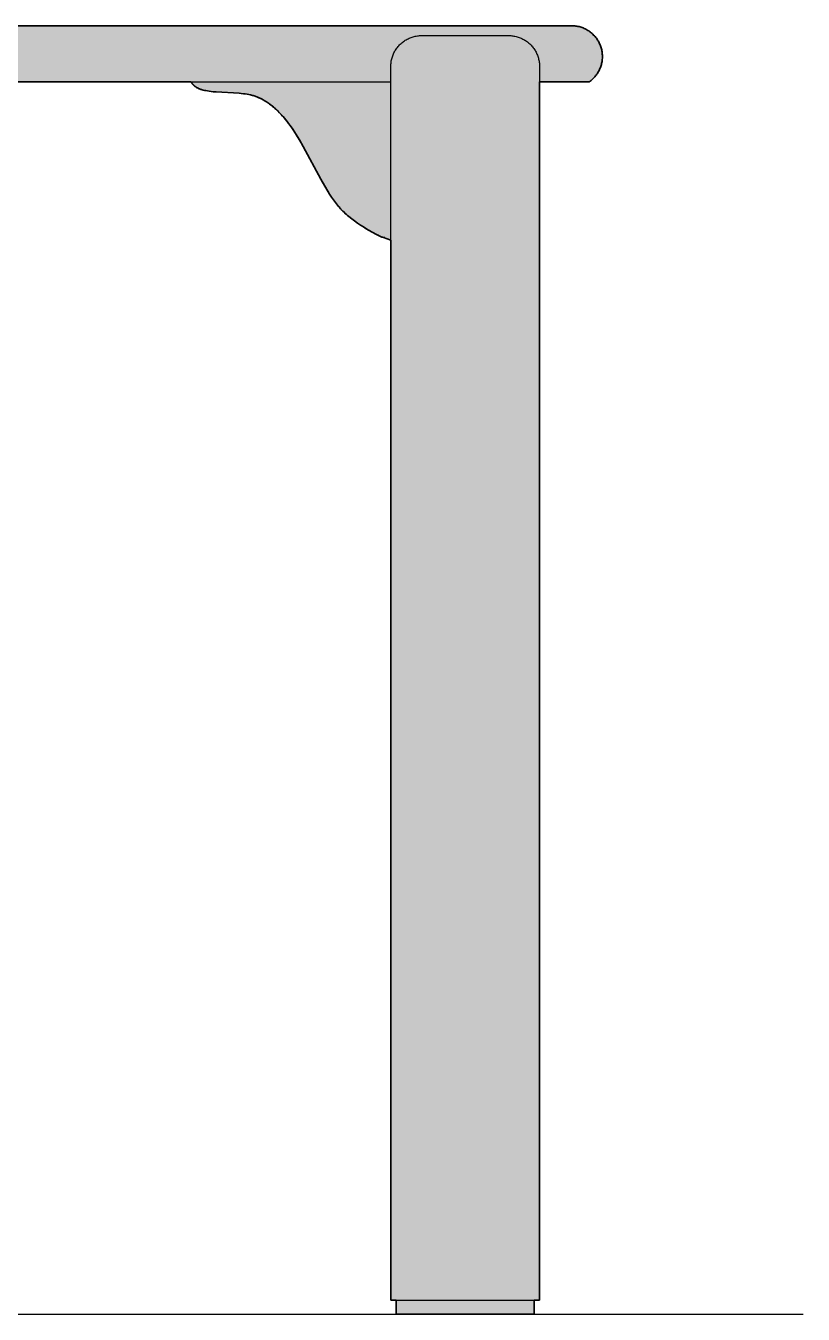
# Model space of a CAD drawing. Header units: millimetres. Extents: x 0 to 1296, y 0 to 460.
# Drawn here: x 277.7 to 555.5, y 0 to 460.5 of the extents above; entities that cross this region are included whole.
import ezdxf

# ---------------------------------------------------------------- set-up
doc = ezdxf.new("R2010")
doc.units = ezdxf.units.MM
doc.layers.add('Blocks', color=7, linetype='Continuous')
doc.layers.add('Blocks$Fill', color=7, linetype='Continuous', true_color=0xffffff)
doc.layers.add('Blocks$Inner', color=7, linetype='Continuous', lineweight=25, true_color=0x007f00)
doc.layers.add('Blocks$Outline', color=7, linetype='Continuous', lineweight=35, true_color=0xff3f3f)

# ---------------------------------------------------------------- blocks, each defined once
blk = doc.blocks.new('Ray Stool Side')
at = {"layer": 'Blocks$Fill', "extrusion": (0, 0, -1)}
blk.add_hatch(color=256, dxfattribs=at).paths.add_polyline_path([(472.74, 460.5), (82.74, 460.5), (82.36, 460.49), (81.98, 460.47), (81.6, 460.44), (81.22, 460.39), (80.84, 460.34), (80.47, 460.26), (80.1, 460.18), (79.73, 460.08), (79.36, 459.97), (79, 459.85), (78.65, 459.71), (78.3, 459.56), (77.95, 459.4), (77.61, 459.23), (77.28, 459.05), (76.95, 458.85), (76.63, 458.65), (76.32, 458.43), (76.01, 458.2), (75.71, 457.96), (75.42, 457.72), (75.14, 457.46), (74.87, 457.19), (74.61, 456.91), (74.36, 456.63), (74.12, 456.33), (73.89, 456.03), (73.67, 455.72), (73.46, 455.4), (73.26, 455.07), (73.07, 454.74), (72.89, 454.4), (72.73, 454.06), (72.58, 453.71), (72.44, 453.36), (72.31, 453), (72.2, 452.63), (72.09, 452.27), (72, 451.9), (71.93, 451.52), (71.86, 451.15), (71.81, 450.77), (71.78, 450.39), (71.75, 450.01), (71.74, 449.63), (71.74, 449.25), (71.76, 448.87), (71.79, 448.49), (71.83, 448.11), (71.88, 447.73), (71.95, 447.36), (72.03, 446.98), (72.12, 446.62), (72.23, 446.25), (72.35, 445.89), (72.48, 445.53), (72.62, 445.18), (72.78, 444.83), (72.95, 444.49), (73.13, 444.15), (73.32, 443.82), (73.52, 443.5), (73.73, 443.18), (73.96, 442.87), (74.19, 442.57), (74.44, 442.28), (74.69, 442), (74.96, 441.72), (75.23, 441.46), (75.51, 441.2), (75.81, 440.96), (76.11, 440.72), (76.41, 440.5), (94.2, 440.5), (94.2, 5), (96.1, 5), (96.1, 0), (145.42, 0), (145.42, 5), (147.32, 5), (147.32, 383.82), (149.91, 384.86), (149.97, 384.86), (150.07, 384.88), (150.12, 384.88), (150.22, 384.9), (150.33, 384.92), (150.43, 384.95), (150.53, 384.97), (150.63, 385), (150.73, 385.04), (150.83, 385.08), (150.93, 385.12), (151.02, 385.16), (152.49, 385.9), (153.95, 386.68), (155.02, 387.3), (156.08, 387.93), (157.14, 388.6), (158.19, 389.29), (159.23, 390), (160.26, 390.75), (161.28, 391.51), (162.31, 392.3), (162.76, 392.67), (163.19, 393.04), (163.62, 393.43), (164.04, 393.83), (164.45, 394.24), (164.85, 394.65), (165.25, 395.08), (165.63, 395.51), (166.01, 395.96), (166.38, 396.41), (167.12, 397.35), (167.82, 398.31), (168.51, 399.3), (169.18, 400.31), (169.82, 401.33), (171.06, 403.39), (172.36, 405.69), (178.64, 417.41), (179.97, 419.71), (181.35, 421.95), (182.36, 423.49), (183.34, 424.89), (183.84, 425.58), (184.36, 426.27), (184.84, 426.87), (185.33, 427.46), (185.83, 428.04), (186.34, 428.62), (186.86, 429.18), (187.4, 429.73), (187.95, 430.27), (188.41, 430.7), (188.6, 430.87), (189.21, 431.4), (189.56, 431.7), (189.92, 431.99), (190.29, 432.27), (190.66, 432.54), (191.03, 432.81), (191.41, 433.07), (191.8, 433.33), (192.19, 433.57), (192.58, 433.81), (192.88, 433.98), (193.17, 434.14), (193.35, 434.24), (193.8, 434.47), (193.83, 434.49), (194.31, 434.72), (194.47, 434.8), (194.93, 435), (195.23, 435.12), (195.53, 435.24), (195.84, 435.34), (196.15, 435.44), (196.46, 435.54), (196.77, 435.62), (197.09, 435.7), (197.41, 435.78), (198.06, 435.91), (198.7, 436.03), (199.35, 436.12), (200, 436.21), (200.77, 436.29), (201.52, 436.36), (209.7, 436.84), (210.75, 436.94), (211.47, 437.02), (212.23, 437.12), (212.8, 437.21), (213.39, 437.32), (213.86, 437.42), (214.34, 437.53), (214.75, 437.65), (214.97, 437.71), (215.18, 437.78), (215.39, 437.85), (215.6, 437.93), (215.81, 438.02), (216.02, 438.1), (216.19, 438.18), (216.36, 438.27), (216.53, 438.35), (216.7, 438.44), (216.86, 438.54), (217.02, 438.64), (217.18, 438.75), (217.26, 438.81), (217.34, 438.86), (217.42, 438.92), (217.49, 438.98), (217.57, 439.05), (217.64, 439.11), (217.71, 439.17), (217.78, 439.24), (217.85, 439.31), (217.92, 439.38), (217.99, 439.45), (218.05, 439.52), (218.12, 439.6), (218.18, 439.68), (218.24, 439.75), (218.3, 439.83), (218.36, 439.92), (218.42, 440), (218.57, 440.25), (218.72, 440.5), (336.76, 440.5), (336.91, 440.25), (337.06, 440), (337.12, 439.92), (337.18, 439.83), (337.24, 439.75), (337.3, 439.68), (337.36, 439.6), (337.43, 439.52), (337.49, 439.45), (337.56, 439.38), (337.63, 439.31), (337.7, 439.24), (337.77, 439.17), (337.84, 439.11), (337.91, 439.05), (337.99, 438.98), (338.06, 438.92), (338.14, 438.86), (338.22, 438.81), (338.29, 438.75), (338.45, 438.64), (338.62, 438.54), (338.78, 438.44), (338.95, 438.35), (339.12, 438.27), (339.29, 438.18), (339.46, 438.1), (339.67, 438.02), (339.88, 437.93), (340.09, 437.85), (340.3, 437.78), (340.51, 437.71), (340.72, 437.65), (341.14, 437.53), (341.43, 437.46), (341.72, 437.39), (342.29, 437.28), (342.85, 437.18), (343.39, 437.1), (344.04, 437.01), (344.65, 436.95), (346.31, 436.8), (353.96, 436.36), (354.7, 436.29), (355.45, 436.21), (356.07, 436.13), (356.69, 436.04), (357.31, 435.93), (357.94, 435.81), (358.37, 435.71), (358.8, 435.6), (359.25, 435.47), (359.69, 435.33), (359.91, 435.25), (360.12, 435.17), (360.34, 435.09), (360.55, 435), (360.99, 434.8), (361.43, 434.6), (361.86, 434.38), (362.25, 434.18), (362.71, 433.92), (363.09, 433.69), (363.12, 433.67), (363.53, 433.42), (363.94, 433.16), (364.33, 432.89), (364.73, 432.61), (365.11, 432.33), (365.5, 432.03), (365.87, 431.73), (366.24, 431.43), (366.88, 430.87), (367.07, 430.7), (367.53, 430.27), (368.08, 429.73), (368.62, 429.18), (369.14, 428.62), (369.65, 428.04), (370.15, 427.46), (370.64, 426.87), (371.11, 426.27), (371.63, 425.58), (372.14, 424.89), (373.12, 423.49), (374.13, 421.95), (375.51, 419.71), (376.84, 417.41), (383.12, 405.69), (384.42, 403.39), (385.65, 401.33), (386.3, 400.31), (386.97, 399.3), (387.65, 398.31), (388.36, 397.35), (389.09, 396.41), (389.47, 395.96), (389.85, 395.51), (390.23, 395.08), (390.63, 394.65), (391.03, 394.24), (391.04, 394.22), (391.45, 393.82), (391.86, 393.42), (392.29, 393.04), (392.72, 392.66), (393.17, 392.3), (394.19, 391.51), (395.22, 390.75), (396.25, 390), (397.29, 389.29), (398.34, 388.6), (399.4, 387.93), (400.46, 387.3), (401.53, 386.68), (402.99, 385.9), (404.46, 385.16), (404.56, 385.11), (404.66, 385.07), (404.77, 385.03), (404.87, 385), (404.98, 384.96), (405.09, 384.94), (405.2, 384.91), (405.31, 384.89), (405.42, 384.87), (405.53, 384.86), (405.57, 384.85), (406.12, 384.64), (406.64, 384.41), (407.58, 384.05), (408.16, 383.82), (408.16, 5), (409.74, 5), (409.74, 0.11), (459.06, 0.11), (459.06, 5), (461.27, 5), (461.27, 440.5), (479.06, 440.5), (479.37, 440.72), (479.67, 440.96), (479.96, 441.2), (480.25, 441.46), (480.52, 441.72), (480.78, 442), (481.04, 442.28), (481.28, 442.57), (481.52, 442.87), (481.74, 443.18), (481.96, 443.5), (482.16, 443.82), (482.35, 444.15), (482.53, 444.49), (482.7, 444.83), (482.85, 445.18), (483, 445.53), (483.13, 445.89), (483.25, 446.25), (483.35, 446.62), (483.45, 446.98), (483.53, 447.36), (483.6, 447.73), (483.65, 448.11), (483.69, 448.49), (483.72, 448.87), (483.74, 449.25), (483.74, 449.63), (483.73, 450.01), (483.7, 450.39), (483.67, 450.77), (483.61, 451.15), (483.55, 451.52), (483.47, 451.9), (483.39, 452.27), (483.28, 452.63), (483.17, 453), (483.04, 453.36), (482.9, 453.71), (482.75, 454.06), (482.58, 454.4), (482.41, 454.74), (482.22, 455.07), (482.02, 455.4), (481.81, 455.72), (481.59, 456.03), (481.36, 456.33), (481.12, 456.63), (480.87, 456.91), (480.61, 457.19), (480.33, 457.46), (480.05, 457.72), (479.77, 457.96), (479.47, 458.2), (479.16, 458.43), (478.85, 458.65), (478.53, 458.85), (478.2, 459.05), (477.87, 459.23), (477.53, 459.4), (477.18, 459.56), (476.83, 459.71), (476.47, 459.85), (476.11, 459.97), (475.75, 460.08), (475.38, 460.18), (475.01, 460.26), (474.63, 460.34), (474.26, 460.39), (473.88, 460.44), (473.5, 460.47), (473.12, 460.49)], flags=0)
at = {"layer": 'Blocks$Inner'}
for p, q in [((-82.36, 460.49), (-82.74, 460.5)), ((-472.74, 460.5), (-82.74, 460.5)), ((-141.14, 455.89), (-140.79, 456.05)), ((-140.79, 456.05), (-140.44, 456.2)), ((-140.44, 456.2), (-140.08, 456.34)), ((-140.08, 456.34), (-139.72, 456.46)), ((-139.72, 456.46), (-139.35, 456.57)), ((-139.35, 456.57), (-138.98, 456.67)), ((-138.98, 456.67), (-138.6, 456.76)), ((-138.6, 456.76), (-138.23, 456.83)), ((-138.23, 456.83), (-137.85, 456.89)), ((-137.85, 456.89), (-137.47, 456.94)), ((-137.47, 456.94), (-137.09, 456.97)), ((-137.09, 456.97), (-136.7, 456.99)), ((-136.7, 456.99), (-136.32, 457)), ((-136.32, 457), (-105.2, 457)), ((-105.2, 457), (-104.83, 456.99)), ((-104.83, 456.99), (-104.45, 456.97)), ((-104.45, 456.97), (-104.08, 456.94)), ((-104.08, 456.94), (-103.71, 456.9)), ((-103.71, 456.9), (-103.34, 456.84)), ((-103.34, 456.84), (-102.97, 456.77)), ((-102.97, 456.77), (-102.6, 456.69)), ((-102.6, 456.69), (-102.24, 456.59)), ((-102.24, 456.59), (-101.88, 456.48)), ((-101.88, 456.48), (-101.52, 456.36)), ((-101.52, 456.36), (-101.17, 456.23)), ((-101.17, 456.23), (-100.82, 456.09)), ((-100.82, 456.09), (-100.48, 455.93)), ((-100.48, 455.93), (-100.14, 455.77)), ((-81.98, 460.47), (-82.36, 460.49)), ((-81.6, 460.44), (-81.98, 460.47)), ((-81.22, 460.39), (-81.6, 460.44)), ((-80.84, 460.34), (-81.22, 460.39)), ((-80.47, 460.26), (-80.84, 460.34)), ((-80.1, 460.18), (-80.47, 460.26)), ((-79.73, 460.08), (-80.1, 460.18)), ((-79.36, 459.97), (-79.73, 460.08)), ((-79, 459.85), (-79.36, 459.97)), ((-78.65, 459.71), (-79, 459.85)), ((-78.3, 459.56), (-78.65, 459.71)), ((-77.95, 459.4), (-78.3, 459.56)), ((-77.61, 459.23), (-77.95, 459.4)), ((-77.28, 459.05), (-77.61, 459.23)), ((-76.95, 458.85), (-77.28, 459.05)), ((-76.63, 458.65), (-76.95, 458.85)), ((-76.32, 458.43), (-76.63, 458.65)), ((-76.01, 458.2), (-76.32, 458.43)), ((-75.71, 457.96), (-76.01, 458.2)), ((-75.42, 457.72), (-75.71, 457.96)), ((-75.14, 457.46), (-75.42, 457.72)), ((-74.87, 457.19), (-75.14, 457.46)), ((-74.61, 456.91), (-74.87, 457.19)), ((-74.36, 456.63), (-74.61, 456.91)), ((-74.12, 456.33), (-74.36, 456.63)), ((-73.89, 456.03), (-74.12, 456.33)), ((-73.67, 455.72), (-73.89, 456.03)), ((-146.03, 451.16), (-145.84, 451.5)), ((-145.84, 451.5), (-145.65, 451.83)), ((-145.65, 451.83), (-145.44, 452.15)), ((-145.44, 452.15), (-145.22, 452.47)), ((-145.22, 452.47), (-144.99, 452.77)), ((-144.99, 452.77), (-144.74, 453.07)), ((-144.74, 453.07), (-144.49, 453.36)), ((-144.49, 453.36), (-144.23, 453.64)), ((-144.23, 453.64), (-143.96, 453.91)), ((-143.96, 453.91), (-143.68, 454.17)), ((-143.68, 454.17), (-143.39, 454.43)), ((-143.39, 454.43), (-143.09, 454.67)), ((-143.09, 454.67), (-142.78, 454.9)), ((-142.78, 454.9), (-142.47, 455.12)), ((-142.47, 455.12), (-142.15, 455.33)), ((-142.15, 455.33), (-141.82, 455.53)), ((-141.82, 455.53), (-141.48, 455.71)), ((-141.48, 455.71), (-141.14, 455.89)), ((-100.14, 455.77), (-99.81, 455.59)), ((-99.81, 455.59), (-99.49, 455.4)), ((-99.49, 455.4), (-99.17, 455.2)), ((-99.17, 455.2), (-98.86, 454.99)), ((-98.86, 454.99), (-98.56, 454.76)), ((-98.56, 454.76), (-98.26, 454.53)), ((-98.26, 454.53), (-97.98, 454.29)), ((-97.98, 454.29), (-97.7, 454.04)), ((-97.7, 454.04), (-97.43, 453.78)), ((-97.43, 453.78), (-97.17, 453.51)), ((-97.17, 453.51), (-96.91, 453.23)), ((-96.91, 453.23), (-96.67, 452.94)), ((-96.67, 452.94), (-96.44, 452.65)), ((-96.44, 452.65), (-96.22, 452.34)), ((-96.22, 452.34), (-96.01, 452.03)), ((-96.01, 452.03), (-95.81, 451.72)), ((-95.81, 451.72), (-95.62, 451.39)), ((-95.62, 451.39), (-95.44, 451.06)), ((-73.46, 455.4), (-73.67, 455.72)), ((-73.26, 455.07), (-73.46, 455.4)), ((-73.07, 454.74), (-73.26, 455.07)), ((-72.89, 454.4), (-73.07, 454.74)), ((-72.73, 454.06), (-72.89, 454.4)), ((-72.58, 453.71), (-72.73, 454.06)), ((-72.44, 453.36), (-72.58, 453.71)), ((-72.31, 453), (-72.44, 453.36)), ((-72.2, 452.63), (-72.31, 453)), ((-72.09, 452.27), (-72.2, 452.63)), ((-72, 451.9), (-72.09, 452.27)), ((-71.93, 451.52), (-72, 451.9)), ((-71.86, 451.15), (-71.93, 451.52)), ((-147.31, 446.38), (-147.29, 446.77)), ((-147.29, 446.77), (-147.26, 447.15)), ((-147.26, 447.15), (-147.21, 447.53)), ((-147.21, 447.53), (-147.15, 447.91)), ((-147.15, 447.91), (-147.08, 448.29)), ((-147.08, 448.29), (-146.99, 448.66)), ((-146.99, 448.66), (-146.89, 449.03)), ((-146.89, 449.03), (-146.78, 449.4)), ((-146.78, 449.4), (-146.65, 449.76)), ((-146.65, 449.76), (-146.52, 450.12)), ((-146.52, 450.12), (-146.37, 450.47)), ((-146.37, 450.47), (-146.2, 450.82)), ((-146.2, 450.82), (-146.03, 451.16)), ((-95.44, 451.06), (-95.27, 450.72)), ((-95.27, 450.72), (-95.12, 450.38)), ((-95.12, 450.38), (-94.97, 450.04)), ((-94.97, 450.04), (-94.84, 449.68)), ((-94.84, 449.68), (-94.72, 449.33)), ((-94.72, 449.33), (-94.61, 448.97)), ((-94.61, 448.97), (-94.52, 448.6)), ((-94.52, 448.6), (-94.44, 448.24)), ((-94.44, 448.24), (-94.36, 447.87)), ((-94.36, 447.87), (-94.31, 447.5)), ((-94.31, 447.5), (-94.26, 447.12)), ((-94.26, 447.12), (-94.23, 446.75)), ((-94.23, 446.75), (-94.21, 446.38)), ((-72.12, 446.62), (-72.03, 446.98)), ((-72.03, 446.98), (-71.95, 447.36)), ((-71.95, 447.36), (-71.88, 447.73)), ((-71.88, 447.73), (-71.83, 448.11)), ((-71.81, 450.77), (-71.86, 451.15)), ((-71.83, 448.11), (-71.79, 448.49)), ((-71.78, 450.39), (-71.81, 450.77)), ((-71.79, 448.49), (-71.76, 448.87)), ((-71.75, 450.01), (-71.78, 450.39)), ((-71.76, 448.87), (-71.74, 449.25)), ((-71.74, 449.63), (-71.75, 450.01)), ((-71.74, 449.25), (-71.74, 449.63)), ((-147.32, 446), (-147.31, 446.38)), ((-147.32, 440.5), (-147.32, 446)), ((-94.21, 446.38), (-94.2, 446)), ((-94.2, 446), (-94.2, 440.5)), ((-74.69, 442), (-74.44, 442.28)), ((-74.44, 442.28), (-74.19, 442.57)), ((-74.19, 442.57), (-73.96, 442.87)), ((-73.96, 442.87), (-73.73, 443.18)), ((-73.73, 443.18), (-73.52, 443.5)), ((-73.52, 443.5), (-73.32, 443.82)), ((-73.32, 443.82), (-73.13, 444.15)), ((-73.13, 444.15), (-72.95, 444.49)), ((-72.95, 444.49), (-72.78, 444.83)), ((-72.78, 444.83), (-72.62, 445.18)), ((-72.62, 445.18), (-72.48, 445.53)), ((-72.48, 445.53), (-72.35, 445.89)), ((-72.35, 445.89), (-72.23, 446.25)), ((-72.23, 446.25), (-72.12, 446.62)), ((-336.76, 440.5), (-218.72, 440.5)), ((-218.72, 440.5), (-147.32, 440.5)), ((-218.57, 440.25), (-218.72, 440.5)), ((-218.42, 440), (-218.57, 440.25)), ((-218.36, 439.92), (-218.42, 440)), ((-218.3, 439.83), (-218.36, 439.92)), ((-218.24, 439.75), (-218.3, 439.83)), ((-218.18, 439.68), (-218.24, 439.75)), ((-218.12, 439.6), (-218.18, 439.68)), ((-218.05, 439.52), (-218.12, 439.6)), ((-217.99, 439.45), (-218.05, 439.52)), ((-217.92, 439.38), (-217.99, 439.45)), ((-217.85, 439.31), (-217.92, 439.38)), ((-217.78, 439.24), (-217.85, 439.31)), ((-217.71, 439.17), (-217.78, 439.24)), ((-217.64, 439.11), (-217.71, 439.17)), ((-217.57, 439.05), (-217.64, 439.11)), ((-217.49, 438.98), (-217.57, 439.05)), ((-217.42, 438.92), (-217.49, 438.98)), ((-217.34, 438.86), (-217.42, 438.92)), ((-217.26, 438.81), (-217.34, 438.86)), ((-217.18, 438.75), (-217.26, 438.81)), ((-217.02, 438.64), (-217.18, 438.75)), ((-216.86, 438.54), (-217.02, 438.64)), ((-216.7, 438.44), (-216.86, 438.54)), ((-216.53, 438.35), (-216.7, 438.44)), ((-216.36, 438.27), (-216.53, 438.35)), ((-216.19, 438.18), (-216.36, 438.27)), ((-216.02, 438.1), (-216.19, 438.18)), ((-215.81, 438.02), (-216.02, 438.1)), ((-215.6, 437.93), (-215.81, 438.02)), ((-215.39, 437.85), (-215.6, 437.93)), ((-215.18, 437.78), (-215.39, 437.85)), ((-214.97, 437.71), (-215.18, 437.78)), ((-214.75, 437.65), (-214.97, 437.71)), ((-214.34, 437.53), (-214.75, 437.65)), ((-213.86, 437.42), (-214.34, 437.53)), ((-147.32, 383.83), (-147.32, 440.5)), ((-94.2, 440.5), (-76.41, 440.5)), ((-94.2, 440.5), (-94.2, 5)), ((-76.41, 440.5), (-76.11, 440.72)), ((-76.11, 440.72), (-75.81, 440.96)), ((-75.81, 440.96), (-75.51, 441.2)), ((-75.51, 441.2), (-75.23, 441.46)), ((-75.23, 441.46), (-74.96, 441.72)), ((-74.96, 441.72), (-74.69, 442)), ((-213.39, 437.32), (-213.86, 437.42)), ((-212.8, 437.21), (-213.39, 437.32)), ((-212.23, 437.12), (-212.8, 437.21)), ((-211.47, 437.02), (-212.23, 437.12)), ((-210.75, 436.94), (-211.47, 437.02)), ((-209.7, 436.84), (-210.75, 436.94)), ((-201.52, 436.36), (-209.7, 436.84)), ((-200.77, 436.29), (-201.52, 436.36)), ((-200, 436.21), (-200.77, 436.29)), ((-199.35, 436.12), (-200, 436.21)), ((-198.7, 436.03), (-199.35, 436.12)), ((-198.06, 435.91), (-198.7, 436.03)), ((-197.41, 435.78), (-198.06, 435.91)), ((-197.09, 435.7), (-197.41, 435.78)), ((-196.77, 435.62), (-197.09, 435.7)), ((-196.46, 435.54), (-196.77, 435.62)), ((-196.15, 435.44), (-196.46, 435.54)), ((-195.84, 435.34), (-196.15, 435.44)), ((-195.53, 435.24), (-195.84, 435.34)), ((-195.23, 435.12), (-195.53, 435.24)), ((-194.93, 435), (-195.23, 435.12)), ((-194.38, 434.75), (-194.93, 435)), ((-194.22, 434.68), (-194.64, 434.87)), ((-193.83, 434.49), (-194.38, 434.75)), ((-193.8, 434.47), (-194.22, 434.68)), ((-193.3, 434.21), (-193.83, 434.49)), ((-193.39, 434.26), (-193.8, 434.47)), ((-192.98, 434.04), (-193.39, 434.26)), ((-192.77, 433.92), (-193.3, 434.21)), ((-192.58, 433.81), (-192.98, 434.04)), ((-192.38, 433.69), (-192.77, 433.92)), ((-192.19, 433.57), (-192.58, 433.81)), ((-192.01, 433.46), (-192.38, 433.69)), ((-191.8, 433.33), (-192.19, 433.57)), ((-191.63, 433.22), (-192.01, 433.46)), ((-191.41, 433.07), (-191.8, 433.33)), ((-191.26, 432.97), (-191.63, 433.22)), ((-191.03, 432.81), (-191.41, 433.07)), ((-190.86, 432.69), (-191.26, 432.97)), ((-190.66, 432.54), (-191.03, 432.81)), ((-190.45, 432.39), (-190.86, 432.69)), ((-190.29, 432.27), (-190.66, 432.54)), ((-190.05, 432.09), (-190.45, 432.39)), ((-189.92, 431.99), (-190.29, 432.27)), ((-189.66, 431.78), (-190.05, 432.09)), ((-189.56, 431.7), (-189.92, 431.99)), ((-189.28, 431.47), (-189.66, 431.78)), ((-189.21, 431.4), (-189.56, 431.7)), ((-188.9, 431.14), (-189.28, 431.47)), ((-188.51, 430.79), (-189.21, 431.4)), ((-188.16, 430.47), (-188.9, 431.14)), ((-187.95, 430.27), (-188.51, 430.79)), ((-187.6, 429.93), (-188.16, 430.47)), ((-187.4, 429.73), (-187.95, 430.27)), ((-187.05, 429.38), (-187.6, 429.93)), ((-186.86, 429.18), (-187.4, 429.73)), ((-186.51, 428.81), (-187.05, 429.38)), ((-186.34, 428.62), (-186.86, 429.18)), ((-185.98, 428.23), (-186.51, 428.81)), ((-185.83, 428.04), (-186.34, 428.62)), ((-185.47, 427.64), (-185.98, 428.23)), ((-185.33, 427.46), (-185.83, 428.04)), ((-184.97, 427.04), (-185.47, 427.64)), ((-184.84, 426.87), (-185.33, 427.46)), ((-184.49, 426.43), (-184.97, 427.04)), ((-184.36, 426.27), (-184.84, 426.87)), ((-184.01, 425.81), (-184.49, 426.43)), ((-183.84, 425.58), (-184.36, 426.27)), ((-183.11, 424.58), (-184.01, 425.81)), ((-183.34, 424.89), (-183.84, 425.58)), ((-182.36, 423.49), (-183.34, 424.89)), ((-182.24, 423.33), (-183.11, 424.58)), ((-181.35, 421.95), (-182.36, 423.49)), ((-181.01, 421.44), (-182.24, 423.33)), ((-179.97, 419.71), (-181.35, 421.95)), ((-179.66, 419.2), (-181.01, 421.44)), ((-178.64, 417.41), (-179.97, 419.71)), ((-178.36, 416.92), (-179.66, 419.2)), ((-172.36, 405.69), (-178.64, 417.41)), ((-172.22, 405.46), (-178.36, 416.92)), ((-171.06, 403.39), (-172.36, 405.69)), ((-170.96, 403.23), (-172.22, 405.46)), ((-169.82, 401.33), (-171.06, 403.39)), ((-169.74, 401.2), (-170.96, 403.23)), ((-169.18, 400.31), (-169.82, 401.33)), ((-169.1, 400.2), (-169.74, 401.2)), ((-168.51, 399.3), (-169.18, 400.31)), ((-168.44, 399.21), (-169.1, 400.2)), ((-167.82, 398.31), (-168.51, 399.3)), ((-167.77, 398.24), (-168.44, 399.21)), ((-167.12, 397.35), (-167.82, 398.31)), ((-167.07, 397.29), (-167.77, 398.24)), ((-166.38, 396.41), (-167.12, 397.35)), ((-166.35, 396.37), (-167.07, 397.29)), ((-166.01, 395.96), (-166.38, 396.41)), ((-165.98, 395.92), (-166.35, 396.37)), ((-165.63, 395.51), (-166.01, 395.96)), ((-165.6, 395.49), (-165.98, 395.92)), ((-165.25, 395.08), (-165.63, 395.51)), ((-165.22, 395.06), (-165.6, 395.49)), ((-164.85, 394.65), (-165.25, 395.08)), ((-164.83, 394.63), (-165.22, 395.06)), ((-164.45, 394.24), (-164.85, 394.65)), ((-164.44, 394.22), (-164.83, 394.63)), ((-164.04, 393.83), (-164.45, 394.24)), ((-164.03, 393.82), (-164.44, 394.22)), ((-163.62, 393.43), (-164.04, 393.83)), ((-163.61, 393.42), (-164.03, 393.82)), ((-163.19, 393.04), (-163.62, 393.43)), ((-163.19, 393.04), (-163.61, 393.42)), ((-162.76, 392.67), (-163.19, 393.04)), ((-162.75, 392.66), (-163.19, 393.04)), ((-162.31, 392.3), (-162.76, 392.67)), ((-162.31, 392.3), (-162.75, 392.66)), ((-161.28, 391.51), (-162.31, 392.3)), ((-161.29, 391.51), (-162.31, 392.3)), ((-160.26, 390.75), (-161.29, 391.51)), ((-160.25, 390.74), (-161.28, 391.51)), ((-159.23, 390), (-160.26, 390.75)), ((-159.21, 390), (-160.25, 390.74)), ((-158.19, 389.29), (-159.23, 390)), ((-158.17, 389.28), (-159.21, 390)), ((-157.14, 388.6), (-158.19, 389.29)), ((-157.11, 388.59), (-158.17, 389.28)), ((-156.08, 387.93), (-157.14, 388.6)), ((-156.05, 387.92), (-157.11, 388.59)), ((-155.02, 387.3), (-156.08, 387.93)), ((-154.99, 387.28), (-156.05, 387.92)), ((-153.95, 386.68), (-155.02, 387.3)), ((-153.91, 386.67), (-154.99, 387.28)), ((-152.49, 385.9), (-153.95, 386.68)), ((-152.47, 385.89), (-153.91, 386.67)), ((-151.02, 385.16), (-152.49, 385.9)), ((-151.01, 385.16), (-152.47, 385.89)), ((-151.82, 385.72), (-149.91, 384.86)), ((-151.75, 385.65), (-151.82, 385.72)), ((-151.67, 385.59), (-151.75, 385.65)), ((-151.6, 385.53), (-151.67, 385.59)), ((-151.52, 385.47), (-151.6, 385.53)), ((-151.44, 385.41), (-151.52, 385.47)), ((-151.36, 385.35), (-151.44, 385.41)), ((-151.28, 385.3), (-151.36, 385.35)), ((-151.19, 385.25), (-151.28, 385.3)), ((-151.11, 385.2), (-151.19, 385.25)), ((-151.02, 385.16), (-151.11, 385.2)), ((-150.93, 385.12), (-151.02, 385.16)), ((-151.01, 385.16), (-150.91, 385.11)), ((-150.83, 385.08), (-150.93, 385.12)), ((-150.91, 385.11), (-150.81, 385.07)), ((-150.73, 385.04), (-150.83, 385.08)), ((-150.81, 385.07), (-150.71, 385.03)), ((-150.63, 385), (-150.73, 385.04)), ((-150.71, 385.03), (-150.61, 385)), ((-150.53, 384.97), (-150.63, 385)), ((-150.61, 385), (-150.5, 384.97)), ((-150.43, 384.95), (-150.53, 384.97)), ((-150.5, 384.97), (-150.4, 384.94)), ((-150.33, 384.92), (-150.43, 384.95)), ((-150.4, 384.94), (-150.29, 384.91)), ((-150.22, 384.9), (-150.33, 384.92)), ((-150.29, 384.91), (-150.18, 384.89)), ((-150.12, 384.88), (-150.22, 384.9)), ((-150.18, 384.89), (-150.07, 384.88)), ((-150.02, 384.87), (-150.12, 384.88)), ((-150.07, 384.88), (-149.97, 384.86)), ((-149.91, 384.86), (-150.02, 384.87)), ((-149.91, 384.86), (-149.49, 384.84)), ((-149.91, 384.86), (-147.32, 383.82)), ((-149.5, 384.84), (-149.91, 384.86)), ((-147.32, 383.83), (-149.89, 384.85)), ((-147.32, 5), (-147.32, 383.83)), ((-147.32, 5), (-94.2, 5)), ((-145.42, 5), (-145.42, 0)), ((-96.1, 0), (-96.1, 5)), ((-145.42, 0), (-96.1, 0))]:
    blk.add_line(p, q, dxfattribs=at)
at = {"layer": 'Blocks$Outline'}
for points in [[(-82.74, 460.5), (-82.36, 460.49)], [(-472.74, 460.5), (-82.74, 460.5)], [(-82.36, 460.49), (-81.98, 460.47)], [(-81.98, 460.47), (-81.6, 460.44)], [(-81.6, 460.44), (-81.22, 460.39)], [(-81.22, 460.39), (-80.84, 460.34)], [(-80.84, 460.34), (-80.47, 460.26)], [(-80.47, 460.26), (-80.1, 460.18)], [(-80.1, 460.18), (-79.73, 460.08)], [(-79.73, 460.08), (-79.36, 459.97)], [(-79.36, 459.97), (-79, 459.85)], [(-79, 459.85), (-78.65, 459.71)], [(-78.65, 459.71), (-78.3, 459.56)], [(-78.3, 459.56), (-77.95, 459.4)], [(-77.95, 459.4), (-77.61, 459.23)], [(-77.61, 459.23), (-77.28, 459.05)], [(-77.28, 459.05), (-76.95, 458.85)], [(-76.95, 458.85), (-76.63, 458.65)], [(-76.63, 458.65), (-76.32, 458.43)], [(-76.32, 458.43), (-76.01, 458.2)], [(-76.01, 458.2), (-75.71, 457.96)], [(-75.71, 457.96), (-75.42, 457.72)], [(-75.42, 457.72), (-75.14, 457.46)], [(-75.14, 457.46), (-74.87, 457.19)], [(-74.87, 457.19), (-74.61, 456.91)], [(-74.61, 456.91), (-74.36, 456.63)], [(-74.36, 456.63), (-74.12, 456.33)], [(-74.12, 456.33), (-73.89, 456.03)], [(-73.89, 456.03), (-73.67, 455.72)], [(-73.67, 455.72), (-73.46, 455.4)], [(-73.46, 455.4), (-73.26, 455.07)], [(-73.26, 455.07), (-73.07, 454.74)], [(-73.07, 454.74), (-72.89, 454.4)], [(-72.89, 454.4), (-72.73, 454.06)], [(-72.73, 454.06), (-72.58, 453.71)], [(-72.58, 453.71), (-72.44, 453.36)], [(-72.44, 453.36), (-72.31, 453)], [(-72.31, 453), (-72.2, 452.63)], [(-72.2, 452.63), (-72.09, 452.27)], [(-72.09, 452.27), (-72, 451.9)], [(-72, 451.9), (-71.93, 451.52)], [(-71.93, 451.52), (-71.86, 451.15)], [(-72.03, 446.98), (-72.12, 446.62)], [(-71.95, 447.36), (-72.03, 446.98)], [(-71.88, 447.73), (-71.95, 447.36)], [(-71.83, 448.11), (-71.88, 447.73)], [(-71.86, 451.15), (-71.81, 450.77)], [(-71.79, 448.49), (-71.83, 448.11)], [(-71.81, 450.77), (-71.78, 450.39)], [(-71.76, 448.87), (-71.79, 448.49)], [(-71.78, 450.39), (-71.75, 450.01)], [(-71.74, 449.25), (-71.76, 448.87)], [(-71.75, 450.01), (-71.74, 449.63)], [(-71.74, 449.63), (-71.74, 449.25)], [(-74.44, 442.28), (-74.69, 442)], [(-74.19, 442.57), (-74.44, 442.28)], [(-73.96, 442.87), (-74.19, 442.57)], [(-73.73, 443.18), (-73.96, 442.87)], [(-73.52, 443.5), (-73.73, 443.18)], [(-73.32, 443.82), (-73.52, 443.5)], [(-73.13, 444.15), (-73.32, 443.82)], [(-72.95, 444.49), (-73.13, 444.15)], [(-72.78, 444.83), (-72.95, 444.49)], [(-72.62, 445.18), (-72.78, 444.83)], [(-72.48, 445.53), (-72.62, 445.18)], [(-72.35, 445.89), (-72.48, 445.53)], [(-72.23, 446.25), (-72.35, 445.89)], [(-72.12, 446.62), (-72.23, 446.25)], [(-218.72, 440.5), (-336.76, 440.5)], [(-218.57, 440.25), (-218.72, 440.5)], [(-218.42, 440), (-218.57, 440.25)], [(-218.36, 439.92), (-218.42, 440)], [(-218.3, 439.83), (-218.36, 439.92)], [(-218.24, 439.75), (-218.3, 439.83)], [(-218.18, 439.68), (-218.24, 439.75)], [(-218.12, 439.6), (-218.18, 439.68)], [(-218.05, 439.52), (-218.12, 439.6)], [(-217.99, 439.45), (-218.05, 439.52)], [(-217.92, 439.38), (-217.99, 439.45)], [(-217.85, 439.31), (-217.92, 439.38)], [(-217.78, 439.24), (-217.85, 439.31)], [(-217.71, 439.17), (-217.78, 439.24)], [(-217.64, 439.11), (-217.71, 439.17)], [(-217.57, 439.05), (-217.64, 439.11)], [(-217.49, 438.98), (-217.57, 439.05)], [(-217.42, 438.92), (-217.49, 438.98)], [(-217.34, 438.86), (-217.42, 438.92)], [(-217.26, 438.81), (-217.34, 438.86)], [(-217.18, 438.75), (-217.26, 438.81)], [(-217.02, 438.64), (-217.18, 438.75)], [(-216.86, 438.54), (-217.02, 438.64)], [(-216.7, 438.44), (-216.86, 438.54)], [(-216.53, 438.35), (-216.7, 438.44)], [(-216.36, 438.27), (-216.53, 438.35)], [(-216.19, 438.18), (-216.36, 438.27)], [(-216.02, 438.1), (-216.19, 438.18)], [(-215.81, 438.02), (-216.02, 438.1)], [(-215.6, 437.93), (-215.81, 438.02)], [(-215.39, 437.85), (-215.6, 437.93)], [(-215.18, 437.78), (-215.39, 437.85)], [(-214.97, 437.71), (-215.18, 437.78)], [(-214.75, 437.65), (-214.97, 437.71)], [(-214.34, 437.53), (-214.75, 437.65)], [(-213.86, 437.42), (-214.34, 437.53)], [(-76.41, 440.5), (-94.2, 440.5)], [(-94.2, 440.5), (-94.2, 5)], [(-76.11, 440.72), (-76.41, 440.5)], [(-75.81, 440.96), (-76.11, 440.72)], [(-75.51, 441.2), (-75.81, 440.96)], [(-75.23, 441.46), (-75.51, 441.2)], [(-74.96, 441.72), (-75.23, 441.46)], [(-74.69, 442), (-74.96, 441.72)], [(-213.39, 437.32), (-213.86, 437.42)], [(-212.8, 437.21), (-213.39, 437.32)], [(-212.23, 437.12), (-212.8, 437.21)], [(-211.47, 437.02), (-212.23, 437.12)], [(-210.75, 436.94), (-211.47, 437.02)], [(-209.7, 436.84), (-210.75, 436.94)], [(-201.52, 436.36), (-209.7, 436.84)], [(-200.77, 436.29), (-201.52, 436.36)], [(-200, 436.21), (-200.77, 436.29)], [(-199.35, 436.12), (-200, 436.21)], [(-198.7, 436.03), (-199.35, 436.12)], [(-198.06, 435.91), (-198.7, 436.03)], [(-197.41, 435.78), (-198.06, 435.91)], [(-197.09, 435.7), (-197.41, 435.78)], [(-196.77, 435.62), (-197.09, 435.7)], [(-196.46, 435.54), (-196.77, 435.62)], [(-196.15, 435.44), (-196.46, 435.54)], [(-195.84, 435.34), (-196.15, 435.44)], [(-195.53, 435.24), (-195.84, 435.34)], [(-195.23, 435.12), (-195.53, 435.24)], [(-194.93, 435), (-195.23, 435.12)], [(-194.47, 434.8), (-194.93, 435)], [(-194.31, 434.72), (-194.47, 434.8)], [(-193.83, 434.49), (-194.31, 434.72)], [(-193.8, 434.47), (-193.83, 434.49)], [(-193.35, 434.24), (-193.8, 434.47)], [(-193.17, 434.14), (-193.35, 434.24)], [(-192.88, 433.98), (-193.17, 434.14)], [(-192.58, 433.81), (-192.88, 433.98)], [(-192.19, 433.57), (-192.58, 433.81)], [(-191.8, 433.33), (-192.19, 433.57)], [(-191.41, 433.07), (-191.8, 433.33)], [(-191.03, 432.81), (-191.41, 433.07)], [(-190.66, 432.54), (-191.03, 432.81)], [(-190.29, 432.27), (-190.66, 432.54)], [(-189.92, 431.99), (-190.29, 432.27)], [(-189.56, 431.7), (-189.92, 431.99)], [(-189.21, 431.4), (-189.56, 431.7)], [(-188.6, 430.87), (-189.21, 431.4)], [(-188.41, 430.7), (-188.6, 430.87)], [(-187.95, 430.27), (-188.41, 430.7)], [(-187.4, 429.73), (-187.95, 430.27)], [(-186.86, 429.18), (-187.4, 429.73)], [(-186.34, 428.62), (-186.86, 429.18)], [(-185.83, 428.04), (-186.34, 428.62)], [(-185.33, 427.46), (-185.83, 428.04)], [(-184.84, 426.87), (-185.33, 427.46)], [(-184.36, 426.27), (-184.84, 426.87)], [(-183.84, 425.58), (-184.36, 426.27)], [(-183.34, 424.89), (-183.84, 425.58)], [(-182.36, 423.49), (-183.34, 424.89)], [(-181.35, 421.95), (-182.36, 423.49)], [(-179.97, 419.71), (-181.35, 421.95)], [(-178.64, 417.41), (-179.97, 419.71)], [(-172.36, 405.69), (-178.64, 417.41)], [(-171.06, 403.39), (-172.36, 405.69)], [(-169.82, 401.33), (-171.06, 403.39)], [(-169.18, 400.31), (-169.82, 401.33)], [(-168.51, 399.3), (-169.18, 400.31)], [(-167.82, 398.31), (-168.51, 399.3)], [(-167.12, 397.35), (-167.82, 398.31)], [(-166.38, 396.41), (-167.12, 397.35)], [(-166.01, 395.96), (-166.38, 396.41)], [(-165.63, 395.51), (-166.01, 395.96)], [(-165.25, 395.08), (-165.63, 395.51)], [(-164.85, 394.65), (-165.25, 395.08)], [(-164.45, 394.24), (-164.85, 394.65)], [(-164.04, 393.83), (-164.45, 394.24)], [(-163.62, 393.43), (-164.04, 393.83)], [(-163.19, 393.04), (-163.62, 393.43)], [(-162.76, 392.67), (-163.19, 393.04)], [(-162.31, 392.3), (-162.76, 392.67)], [(-161.28, 391.51), (-162.31, 392.3)], [(-160.26, 390.75), (-161.28, 391.51)], [(-159.23, 390), (-160.26, 390.75)], [(-158.19, 389.29), (-159.23, 390)], [(-157.14, 388.6), (-158.19, 389.29)], [(-156.08, 387.93), (-157.14, 388.6)], [(-155.02, 387.3), (-156.08, 387.93)], [(-153.95, 386.68), (-155.02, 387.3)], [(-152.49, 385.9), (-153.95, 386.68)], [(-151.02, 385.16), (-152.49, 385.9)], [(-150.93, 385.12), (-151.02, 385.16)], [(-150.83, 385.08), (-150.93, 385.12)], [(-150.73, 385.04), (-150.83, 385.08)], [(-150.63, 385), (-150.73, 385.04)], [(-150.53, 384.97), (-150.63, 385)], [(-150.43, 384.95), (-150.53, 384.97)], [(-150.33, 384.92), (-150.43, 384.95)], [(-150.22, 384.9), (-150.33, 384.92)], [(-150.12, 384.88), (-150.22, 384.9)], [(-150.07, 384.88), (-150.12, 384.88)], [(-149.97, 384.86), (-150.07, 384.88)], [(-149.91, 384.86), (-149.97, 384.86)], [(-147.32, 383.82), (-149.91, 384.86)], [(-147.32, 5), (-147.32, 383.82)], [(-145.42, 5), (-147.32, 5)], [(-145.42, 0), (-145.42, 5)], [(-94.2, 5), (-96.1, 5)], [(-96.1, 5), (-96.1, 0)], [(-96.1, 0), (-145.42, 0)]]:
    blk.add_lwpolyline(points, dxfattribs=at)

msp = doc.modelspace()

# ---------------------------------------------------------------- linework, layer by layer
at = {"layer": 'Blocks'}
msp.add_lwpolyline([(0, 0), (555.48, 0)], dxfattribs=at)

# ---------------------------------------------------------------- block references
msp.add_blockref('Ray Stool Side', (555.48, 0), dxfattribs=at)

doc.saveas('drawing.dxf')
